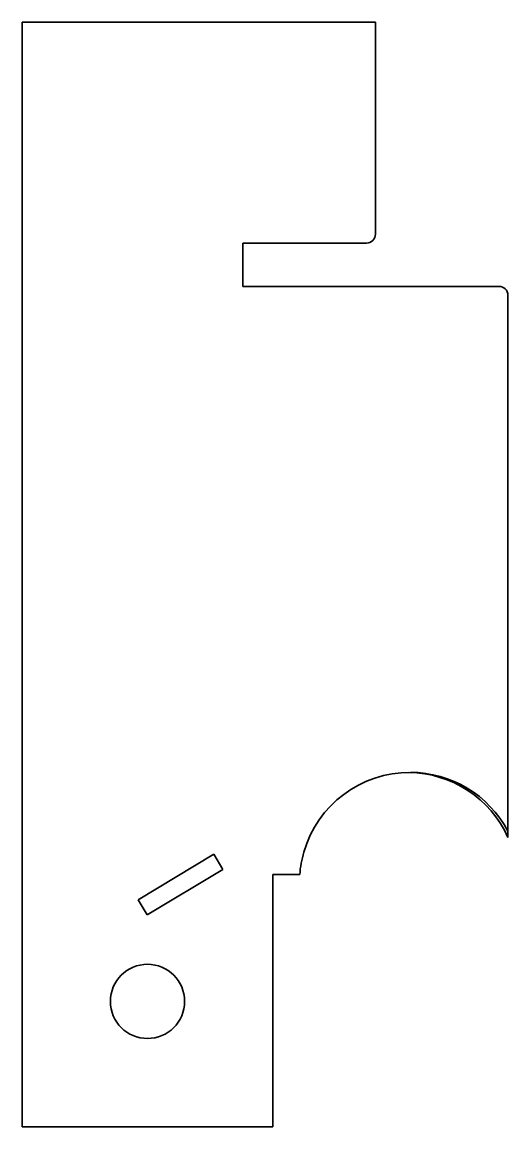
# Model space of a CAD drawing. Extents: x 126 to 181, y 43 to 168.
import ezdxf

# ---------------------------------------------------------------- set-up
doc = ezdxf.new("R2010")
doc.units = 0

msp = doc.modelspace()

# ---------------------------------------------------------------- linework, layer by layer
at = {"color": 7, "lineweight": 35}
for p, q in [((125.793457, 168.283997), (165.793457, 168.283997)), ((125.793457, 43.283989), (125.793457, 168.283997)), ((165.793457, 168.283997), (165.793457, 144.283997)), ((164.793457, 143.283997), (150.793457, 143.283997)), ((150.793457, 143.283997), (150.793457, 138.383972)), ((150.793457, 138.383972), (179.793457, 138.383972)), ((180.793457, 137.383972), (180.793457, 76.758644)), ((180.793457, 76.035728), (180.793457, 76.758644)), ((147.491821, 74.125328), (138.921005, 68.973534)), ((148.522186, 72.411171), (147.491821, 74.125328)), ((148.522186, 72.411171), (139.951355, 67.259377)), ((154.193451, 71.833733), (157.228531, 71.833733)), ((154.193451, 71.833733), (154.193451, 43.283989)), ((138.921005, 68.973534), (139.951355, 67.259377)), ((154.193451, 43.283989), (125.793457, 43.283989))]:
    msp.add_line(p, q, dxfattribs=at)
msp.add_circle((139.993454, 57.483986), 4.2, dxfattribs=at)
for centre, radius, start, end in [((164.793457, 144.283997), 1, 269.999997, 360), ((179.793457, 137.383972), 1, 0, 90.000003), ((169.378036, 70.864418), 12.53306, 24.371037, 89.067566), ((169.732239, 70.860451), 12.536306, 28.067957, 89.876738), ((169.664734, 70.897346), 12.471392, 163.844968, 175.694076)]:
    msp.add_arc(centre, radius, start, end, dxfattribs=at)
msp.add_ellipse((169.725067, 70.897255), major_axis=(12.531616, -0.058678), ratio=0.997482, start_param=1.5727423424, end_param=2.8649878194, dxfattribs=at)

doc.saveas('drawing.dxf')
